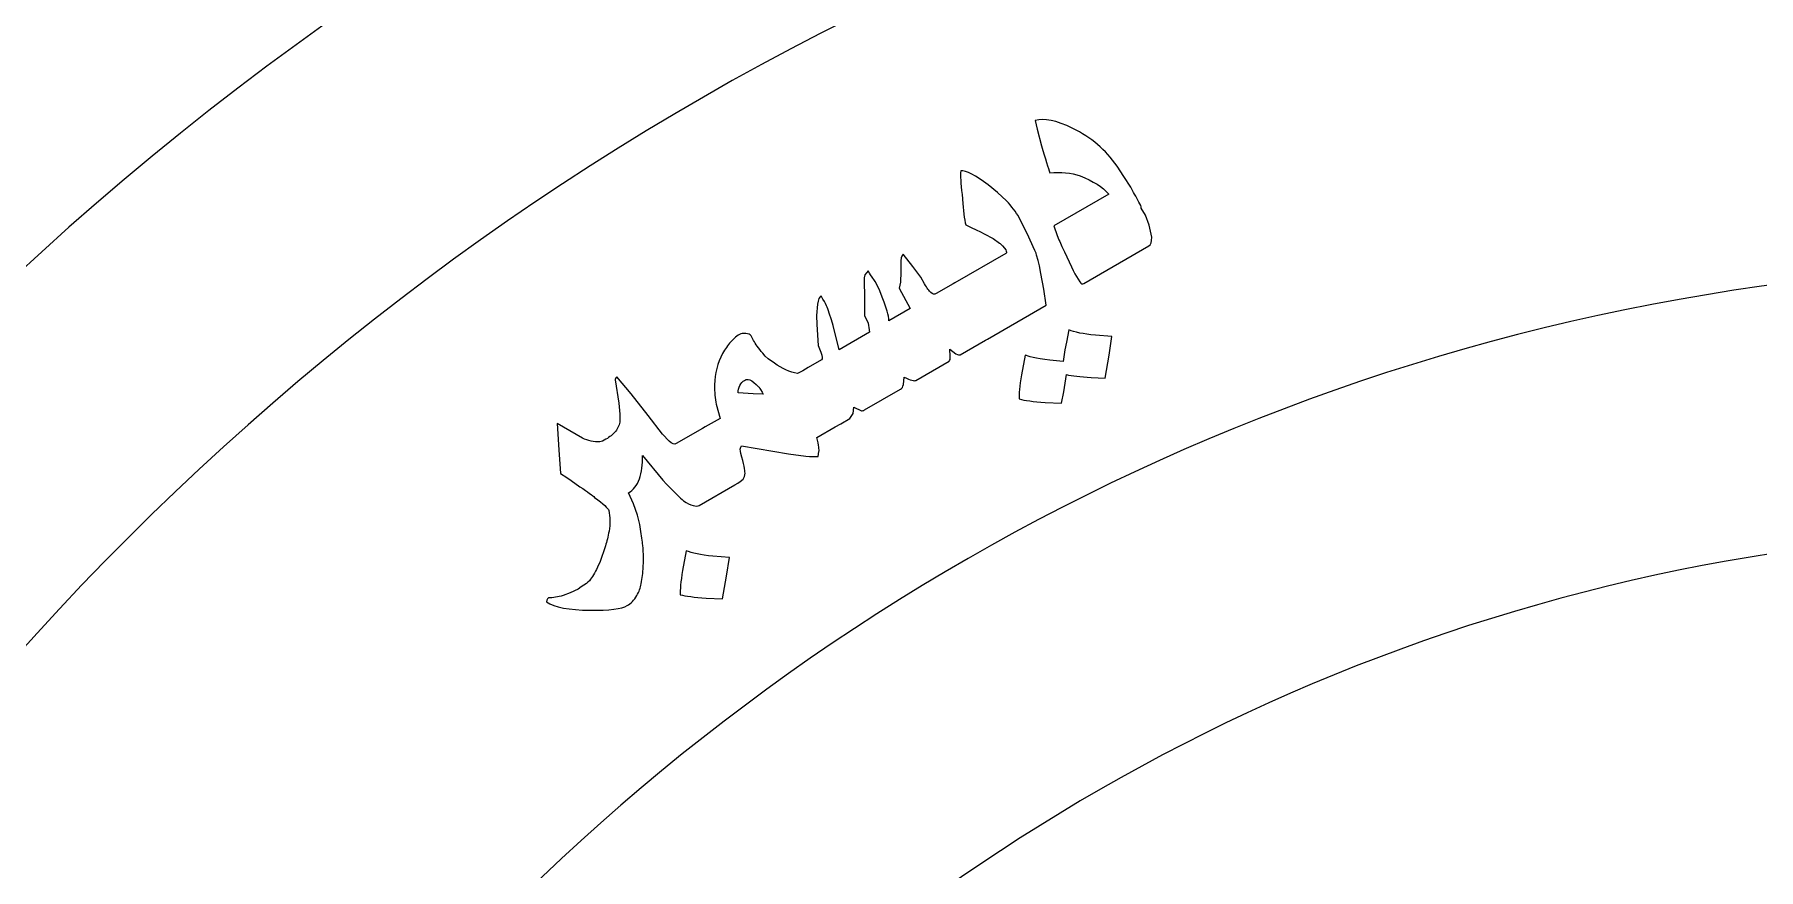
# Model space of a CAD drawing. Header units: millimetres. Extents: x -2159 to -1639, y -1602 to -453.
# Drawn here: x -1792.76 to -1749.02, y -843.85 to -822.66 of the extents above; entities that cross this region are included whole.
import ezdxf

# ---------------------------------------------------------------- set-up
doc = ezdxf.new("R2010")
doc.units = ezdxf.units.MM
doc.header["$MEASUREMENT"] = 0
doc.layers.add('Layer 1', color=7, linetype='Continuous')

msp = doc.modelspace()

# ---------------------------------------------------------------- linework, layer by layer
at = {"layer": 'Layer 1', "color": 250, "lineweight": 9}
for points, knots in [([(-1707.3702, -801.3175), (-1661.2961, -819.9329), (-1639.0364, -872.3735), (-1657.6515, -918.4475), (-1657.6515, -918.4475), (-1676.2666, -964.5215), (-1728.7073, -986.7814), (-1774.7816, -968.1663), (-1774.7816, -968.1663), (-1820.8557, -949.551), (-1843.1153, -897.1104), (-1824.5002, -851.0364), (-1824.5002, -851.0364), (-1805.8851, -804.9622), (-1753.4443, -782.7024), (-1707.3702, -801.3175)], [0, 0, 0, 0, 0.2, 0.2, 0.2, 0.2, 0.4, 0.4, 0.4, 0.4, 0.6, 0.6, 0.6, 0.6, 1, 1, 1, 1]), ([(-1712.4259, -813.8312), (-1673.2631, -829.6542), (-1654.3422, -874.2287), (-1670.1651, -913.3917), (-1670.1651, -913.3917), (-1685.988, -952.5545), (-1730.5627, -971.4753), (-1769.7257, -955.6525), (-1769.7257, -955.6525), (-1808.8886, -939.8299), (-1827.8095, -895.255), (-1811.9866, -856.0922), (-1811.9866, -856.0922), (-1796.1638, -816.9294), (-1751.5891, -798.0085), (-1712.4259, -813.8312)], [0, 0, 0, 0, 0.2, 0.2, 0.2, 0.2, 0.4, 0.4, 0.4, 0.4, 0.6, 0.6, 0.6, 0.6, 1, 1, 1, 1]), ([(-1741.0758, -815.0107), (-1702.5641, -815.0107), (-1671.3443, -846.2304), (-1671.3443, -884.742), (-1671.3443, -884.742), (-1671.3443, -923.2538), (-1702.5641, -954.4732), (-1741.0758, -954.4732), (-1741.0758, -954.4732), (-1779.5876, -954.4732), (-1810.8074, -923.2538), (-1810.8074, -884.742), (-1810.8074, -884.742), (-1810.8074, -846.2304), (-1779.5876, -815.0107), (-1741.0758, -815.0107)], [0, 0, 0, 0, 0.2, 0.2, 0.2, 0.2, 0.4, 0.4, 0.4, 0.4, 0.6, 0.6, 0.6, 0.6, 1, 1, 1, 1]), ([(-1764.8118, -826.7675), (-1764.8118, -826.7675), (-1764.7353, -826.9154), (-1764.7353, -826.9154), (-1764.7353, -826.9154), (-1764.6978, -826.98), (-1764.6779, -827.0301), (-1764.6763, -827.0664), (-1764.6763, -827.0664), (-1764.6763, -827.0664), (-1764.571, -827.2485), (-1764.571, -827.2485), (-1764.571, -827.2485), (-1764.571, -827.2485), (-1764.4806, -827.5029), (-1764.4806, -827.5029), (-1764.4806, -827.5029), (-1764.4806, -827.5029), (-1764.4132, -827.8091), (-1764.4132, -827.8091), (-1764.4132, -827.8091), (-1764.4109, -827.9257), (-1764.4346, -827.9976), (-1764.4834, -828.0258), (-1764.4834, -828.0258), (-1764.4834, -828.0258), (-1766.1361, -828.9799), (-1766.1361, -828.9799), (-1766.1361, -828.9799), (-1766.1743, -829.0021), (-1766.2087, -828.9884), (-1766.2369, -828.9395), (-1766.2369, -828.9395), (-1766.2369, -828.9395), (-1766.3591, -828.737), (-1766.3591, -828.737), (-1766.3591, -828.737), (-1766.3591, -828.737), (-1766.4024, -828.6528), (-1766.4024, -828.6528), (-1766.4024, -828.6528), (-1766.4024, -828.6528), (-1766.444, -828.5624), (-1766.444, -828.5624), (-1766.444, -828.5624), (-1766.444, -828.5624), (-1766.6219, -828.1753), (-1766.6219, -828.1753), (-1766.6219, -828.1753), (-1766.6667, -828.0974), (-1766.7145, -827.9964), (-1766.7659, -827.871), (-1766.7659, -827.871), (-1766.7659, -827.871), (-1766.8103, -827.7663), (-1766.8103, -827.7663), (-1766.8103, -827.7663), (-1766.8103, -827.7663), (-1766.8975, -827.5174), (-1766.8975, -827.5174), (-1766.8975, -827.5174), (-1766.8975, -827.5174), (-1765.5039, -826.7127), (-1765.5039, -826.7127), (-1765.5039, -826.7127), (-1765.6583, -826.5341), (-1765.8993, -826.379), (-1766.2233, -826.2509), (-1766.2233, -826.2509), (-1766.4645, -826.1717), (-1766.7209, -826.1454), (-1766.9944, -826.1693), (-1766.9944, -826.1693), (-1767.0406, -826.0553), (-1767.1113, -825.8264), (-1767.2049, -825.4842), (-1767.2049, -825.4842), (-1767.2049, -825.4842), (-1767.3183, -825.0654), (-1767.3183, -825.0654), (-1767.3183, -825.0654), (-1767.3183, -825.0654), (-1767.3654, -824.8494), (-1767.3654, -824.8494), (-1767.3654, -824.8494), (-1767.1504, -824.7765), (-1766.8341, -824.8421), (-1766.414, -825.045), (-1766.414, -825.045), (-1765.9534, -825.2723), (-1765.5795, -825.5904), (-1765.2918, -826.0002), (-1765.2918, -826.0002), (-1765.2918, -826.0002), (-1765.1207, -826.266), (-1765.1207, -826.266), (-1765.1207, -826.266), (-1765.1207, -826.266), (-1764.946, -826.535), (-1764.946, -826.535), (-1764.946, -826.535), (-1764.946, -826.535), (-1764.912, -826.6035), (-1764.912, -826.6035), (-1764.912, -826.6035), (-1764.912, -826.6035), (-1764.8707, -826.6747), (-1764.8707, -826.6747), (-1764.8707, -826.6747), (-1764.8707, -826.6747), (-1764.8477, -826.7143), (-1764.8477, -826.7143), (-1764.8477, -826.7143), (-1764.8477, -826.7143), (-1764.8118, -826.7675), (-1764.8118, -826.7675)], [0, 0, 0, 0, 0.0333333, 0.0333333, 0.0333333, 0.0333333, 0.0666667, 0.0666667, 0.0666667, 0.0666667, 0.1, 0.1, 0.1, 0.1, 0.1333333, 0.1333333, 0.1333333, 0.1333333, 0.1666667, 0.1666667, 0.1666667, 0.1666667, 0.2, 0.2, 0.2, 0.2, 0.2333333, 0.2333333, 0.2333333, 0.2333333, 0.2666667, 0.2666667, 0.2666667, 0.2666667, 0.3, 0.3, 0.3, 0.3, 0.3333333, 0.3333333, 0.3333333, 0.3333333, 0.3666667, 0.3666667, 0.3666667, 0.3666667, 0.4, 0.4, 0.4, 0.4, 0.4333333, 0.4333333, 0.4333333, 0.4333333, 0.4666667, 0.4666667, 0.4666667, 0.4666667, 0.5, 0.5, 0.5, 0.5, 0.5333333, 0.5333333, 0.5333333, 0.5333333, 0.5666667, 0.5666667, 0.5666667, 0.5666667, 0.6, 0.6, 0.6, 0.6, 0.6333333, 0.6333333, 0.6333333, 0.6333333, 0.6666667, 0.6666667, 0.6666667, 0.6666667, 0.7, 0.7, 0.7, 0.7, 0.7333333, 0.7333333, 0.7333333, 0.7333333, 0.7666667, 0.7666667, 0.7666667, 0.7666667, 0.8, 0.8, 0.8, 0.8, 0.8333333, 0.8333333, 0.8333333, 0.8333333, 0.8666667, 0.8666667, 0.8666667, 0.8666667, 0.9, 0.9, 0.9, 0.9, 0.9333333, 0.9333333, 0.9333333, 0.9333333, 1, 1, 1, 1]), ([(-1774.9158, -834.0488), (-1774.9158, -834.0488), (-1774.9896, -834.0917), (-1774.9896, -834.0917), (-1774.9896, -834.0917), (-1774.9896, -834.0917), (-1775.8906, -834.6117), (-1775.8906, -834.6117), (-1775.8906, -834.6117), (-1775.9685, -834.6569), (-1776.1021, -834.6176), (-1776.2935, -834.4936), (-1776.2935, -834.4936), (-1776.3676, -834.4326), (-1776.5419, -834.2586), (-1776.8168, -833.9715), (-1776.8168, -833.9715), (-1776.8168, -833.9715), (-1777.3305, -833.3505), (-1777.3305, -833.3505), (-1777.3305, -833.3505), (-1777.325, -833.5763), (-1777.3508, -833.7727), (-1777.4111, -833.9396), (-1777.4111, -833.9396), (-1777.4715, -834.1066), (-1777.5635, -834.2248), (-1777.6877, -834.2966), (-1777.6877, -834.2966), (-1777.6877, -834.2966), (-1777.5613, -834.5706), (-1777.5613, -834.5706), (-1777.5613, -834.5706), (-1777.5613, -834.5706), (-1777.4557, -834.8601), (-1777.4557, -834.8601), (-1777.4557, -834.8601), (-1777.4557, -834.8601), (-1777.4011, -835.0981), (-1777.4011, -835.0981), (-1777.4011, -835.0981), (-1777.4011, -835.0981), (-1777.3616, -835.3342), (-1777.3616, -835.3342), (-1777.3616, -835.3342), (-1777.352, -835.406), (-1777.3408, -835.4772), (-1777.331, -835.5491), (-1777.331, -835.5491), (-1777.3276, -835.5734), (-1777.3199, -835.6536), (-1777.3113, -835.7877), (-1777.3113, -835.7877), (-1777.3038, -835.9225), (-1777.3036, -836.0545), (-1777.3147, -836.1843), (-1777.3147, -836.1843), (-1777.3196, -836.3193), (-1777.3379, -836.4584), (-1777.3676, -836.6023), (-1777.3676, -836.6023), (-1777.3812, -836.7036), (-1777.4177, -836.8022), (-1777.4749, -836.8985), (-1777.4749, -836.8985), (-1777.5457, -837.0168), (-1777.6258, -837.1037), (-1777.7183, -837.1571), (-1777.7183, -837.1571), (-1777.861, -837.2394), (-1778.1764, -837.2789), (-1778.6667, -837.2748), (-1778.6667, -837.2748), (-1779.1967, -837.2692), (-1779.5631, -837.1988), (-1779.7647, -837.0632), (-1779.7647, -837.0632), (-1779.7647, -837.0632), (-1779.7584, -837.0192), (-1779.7584, -837.0192), (-1779.7584, -837.0192), (-1779.7531, -836.995), (-1779.7398, -836.975), (-1779.7203, -836.9601), (-1779.7203, -836.9601), (-1779.5979, -836.9583), (-1779.4743, -836.9378), (-1779.3481, -836.9002), (-1779.3481, -836.9002), (-1779.3481, -836.9002), (-1779.1638, -836.8346), (-1779.1638, -836.8346), (-1779.1638, -836.8346), (-1779.1638, -836.8346), (-1778.9671, -836.7366), (-1778.9671, -836.7366), (-1778.9671, -836.7366), (-1778.9671, -836.7366), (-1778.8846, -836.6838), (-1778.8846, -836.6838), (-1778.8846, -836.6838), (-1778.8846, -836.6838), (-1778.7553, -836.5935), (-1778.7553, -836.5935), (-1778.7553, -836.5935), (-1778.6991, -836.5504), (-1778.6541, -836.5032), (-1778.6219, -836.4495), (-1778.6219, -836.4495), (-1778.5569, -836.3607), (-1778.4888, -836.2315), (-1778.4169, -836.0631), (-1778.4169, -836.0631), (-1778.4169, -836.0631), (-1778.2707, -835.639), (-1778.2707, -835.639), (-1778.2707, -835.639), (-1778.237, -835.5296), (-1778.207, -835.4047), (-1778.181, -835.2666), (-1778.181, -835.2666), (-1778.1498, -835.0828), (-1778.1498, -834.9087), (-1778.1846, -834.7418), (-1778.1846, -834.7418), (-1778.2063, -834.6857), (-1778.3264, -834.5754), (-1778.5454, -834.4096), (-1778.5454, -834.4096), (-1778.5927, -834.3645), (-1778.7168, -834.2742), (-1778.9178, -834.1401), (-1778.9178, -834.1401), (-1778.9178, -834.1401), (-1779.1445, -833.9822), (-1779.1445, -833.9822), (-1779.1445, -833.9822), (-1779.1445, -833.9822), (-1779.2551, -833.9067), (-1779.2551, -833.9067), (-1779.2551, -833.9067), (-1779.2551, -833.9067), (-1779.41, -833.806), (-1779.41, -833.806), (-1779.41, -833.806), (-1779.41, -833.806), (-1779.456, -833.2019), (-1779.456, -833.2019), (-1779.456, -833.2019), (-1779.456, -833.2019), (-1779.4946, -832.5338), (-1779.4946, -832.5338), (-1779.4946, -832.5338), (-1779.4946, -832.5338), (-1778.8525, -832.9046), (-1778.8525, -832.9046), (-1778.8525, -832.9046), (-1778.7118, -832.9714), (-1778.5641, -833.0042), (-1778.4134, -833.0033), (-1778.4134, -833.0033), (-1778.4134, -833.0033), (-1778.3421, -832.9833), (-1778.3421, -832.9833), (-1778.3421, -832.9833), (-1778.3421, -832.9833), (-1778.2576, -832.9346), (-1778.2576, -832.9346), (-1778.2576, -832.9346), (-1778.165, -832.8811), (-1778.0844, -832.8134), (-1778.0174, -832.7342), (-1778.0174, -832.7342), (-1777.9489, -832.6542), (-1777.9134, -832.5634), (-1777.9059, -832.4602), (-1777.9059, -832.4602), (-1777.9059, -832.4602), (-1777.9082, -832.2978), (-1777.9082, -832.2978), (-1777.9082, -832.2978), (-1777.9082, -832.2978), (-1777.9359, -832.018), (-1777.9359, -832.018), (-1777.9359, -832.018), (-1777.9359, -832.018), (-1778.0249, -831.4246), (-1778.0249, -831.4246), (-1778.0249, -831.4246), (-1778.026, -831.4042), (-1778.0118, -831.38), (-1777.9808, -831.3482), (-1777.9808, -831.3482), (-1777.9808, -831.3482), (-1777.6164, -831.7842), (-1777.6164, -831.7842), (-1777.6164, -831.7842), (-1777.6164, -831.7842), (-1777.1843, -832.3344), (-1777.1843, -832.3344), (-1777.1843, -832.3344), (-1777.1843, -832.3344), (-1776.8228, -832.8019), (-1776.8228, -832.8019), (-1776.8228, -832.8019), (-1776.8228, -832.8019), (-1776.6532, -832.9859), (-1776.6532, -832.9859), (-1776.6532, -832.9859), (-1776.5781, -833.0517), (-1776.5189, -833.0721), (-1776.4738, -833.0462), (-1776.4738, -833.0462), (-1776.4738, -833.0462), (-1775.8133, -832.6647), (-1775.8133, -832.6647), (-1775.8133, -832.6647), (-1775.8133, -832.6647), (-1775.7394, -832.6221), (-1775.7394, -832.6221), (-1775.7394, -832.6221), (-1775.7394, -832.6221), (-1775.3642, -832.4055), (-1775.3642, -832.4055), (-1775.3642, -832.4055), (-1775.3642, -832.4055), (-1775.4597, -832.045), (-1775.4597, -832.045), (-1775.4597, -832.045), (-1775.4913, -831.9048), (-1775.5052, -831.7402), (-1775.5024, -831.55), (-1775.5024, -831.55), (-1775.4941, -831.2651), (-1775.4274, -830.9994), (-1775.3006, -830.7554), (-1775.3006, -830.7554), (-1775.2394, -830.6477), (-1775.1702, -830.5514), (-1775.095, -830.4676), (-1775.095, -830.4676), (-1775.095, -830.4676), (-1775.0061, -830.381), (-1775.0061, -830.381), (-1775.0061, -830.381), (-1774.9611, -830.3338), (-1774.9168, -830.2976), (-1774.8731, -830.2725), (-1774.8731, -830.2725), (-1774.8308, -830.2481), (-1774.7766, -830.2414), (-1774.7097, -830.2504), (-1774.7097, -830.2504), (-1774.6459, -830.2542), (-1774.6018, -830.2726), (-1774.5777, -830.3082), (-1774.5777, -830.3082), (-1774.5777, -830.3082), (-1774.5132, -830.4293), (-1774.5132, -830.4293), (-1774.5132, -830.4293), (-1774.4644, -830.5138), (-1774.3875, -830.6227), (-1774.2805, -830.753), (-1774.2805, -830.753), (-1774.2805, -830.753), (-1774.2158, -830.8283), (-1774.2158, -830.8283), (-1774.2158, -830.8283), (-1774.2158, -830.8283), (-1774.1452, -830.8897), (-1774.1452, -830.8897), (-1774.1452, -830.8897), (-1774.1452, -830.8897), (-1773.9835, -831.0077), (-1773.9835, -831.0077), (-1773.9835, -831.0077), (-1773.791, -831.1431), (-1773.5964, -831.2298), (-1773.3974, -831.2698), (-1773.3974, -831.2698), (-1773.3974, -831.2698), (-1773.2664, -831.1944), (-1773.2664, -831.1944), (-1773.2664, -831.1944), (-1773.2664, -831.1944), (-1773.1264, -831.1135), (-1773.1264, -831.1135), (-1773.1264, -831.1135), (-1773.1264, -831.1135), (-1772.7869, -830.9175), (-1772.7869, -830.9175), (-1772.7869, -830.9175), (-1772.7631, -830.9037), (-1772.7706, -830.8393), (-1772.8062, -830.7224), (-1772.8062, -830.7224), (-1772.8062, -830.7224), (-1772.8723, -830.553), (-1772.8723, -830.553), (-1772.8723, -830.553), (-1772.8723, -830.553), (-1772.9048, -830.0238), (-1772.9048, -830.0238), (-1772.9048, -830.0238), (-1772.9048, -830.0238), (-1772.9154, -829.7921), (-1772.9154, -829.7921), (-1772.9154, -829.7921), (-1772.9154, -829.7921), (-1772.8912, -829.5105), (-1772.8912, -829.5105), (-1772.8912, -829.5105), (-1772.8722, -829.385), (-1772.8409, -829.3141), (-1772.7979, -829.2965), (-1772.7979, -829.2965), (-1772.7979, -829.2965), (-1772.7796, -829.3315), (-1772.7796, -829.3315), (-1772.7796, -829.3315), (-1772.7796, -829.3315), (-1772.7544, -829.3752), (-1772.7544, -829.3752), (-1772.7544, -829.3752), (-1772.7544, -829.3752), (-1772.7163, -829.441), (-1772.7163, -829.441), (-1772.7163, -829.441), (-1772.7163, -829.441), (-1772.6861, -829.4906), (-1772.6861, -829.4906), (-1772.6861, -829.4906), (-1772.6861, -829.4906), (-1772.6649, -829.5455), (-1772.6649, -829.5455), (-1772.6649, -829.5455), (-1772.6397, -829.589), (-1772.6163, -829.6511), (-1772.5943, -829.7318), (-1772.5943, -829.7318), (-1772.5943, -829.7318), (-1772.5332, -829.9079), (-1772.5332, -829.9079), (-1772.5332, -829.9079), (-1772.5332, -829.9079), (-1772.4957, -830.0519), (-1772.4957, -830.0519), (-1772.4957, -830.0519), (-1772.4957, -830.0519), (-1772.3457, -830.6628), (-1772.3457, -830.6628), (-1772.3457, -830.6628), (-1772.3457, -830.6628), (-1771.5716, -830.2158), (-1771.5716, -830.2158), (-1771.5716, -830.2158), (-1771.5716, -830.2158), (-1771.5785, -830.1581), (-1771.5785, -830.1581), (-1771.5785, -830.1581), (-1771.5785, -830.1581), (-1771.6044, -829.9882), (-1771.6044, -829.9882), (-1771.6044, -829.9882), (-1771.6044, -829.9882), (-1771.7, -829.795), (-1771.7, -829.795), (-1771.7, -829.795), (-1771.7, -829.795), (-1771.6962, -829.4018), (-1771.6962, -829.4018), (-1771.6962, -829.4018), (-1771.6962, -829.4018), (-1771.7055, -828.8399), (-1771.7055, -828.8399), (-1771.7055, -828.8399), (-1771.7055, -828.8399), (-1771.6882, -828.7631), (-1771.6882, -828.7631), (-1771.6882, -828.7631), (-1771.6882, -828.7631), (-1771.6082, -828.6605), (-1771.6082, -828.6605), (-1771.6082, -828.6605), (-1771.5572, -828.749), (-1771.5277, -828.7938), (-1771.5196, -828.796), (-1771.5196, -828.796), (-1771.5196, -828.796), (-1771.4291, -828.9341), (-1771.4291, -828.9341), (-1771.4291, -828.9341), (-1771.4291, -828.9341), (-1771.3307, -829.1291), (-1771.3307, -829.1291), (-1771.3307, -829.1291), (-1771.3307, -829.1291), (-1771.2313, -829.3712), (-1771.2313, -829.3712), (-1771.2313, -829.3712), (-1771.1405, -829.5988), (-1771.0889, -829.7858), (-1771.0787, -829.9314), (-1771.0787, -829.9314), (-1771.0787, -829.9314), (-1770.5399, -829.6202), (-1770.5399, -829.6202), (-1770.5399, -829.6202), (-1770.5399, -829.6202), (-1770.8191, -829.0997), (-1770.8191, -829.0997), (-1770.8191, -829.0997), (-1770.7914, -829.0044), (-1770.7788, -828.8951), (-1770.7803, -828.7674), (-1770.7803, -828.7674), (-1770.7803, -828.7674), (-1770.7782, -828.4051), (-1770.7782, -828.4051), (-1770.7782, -828.4051), (-1770.7782, -828.4051), (-1770.7711, -828.3286), (-1770.7711, -828.3286), (-1770.7711, -828.3286), (-1770.7639, -828.3016), (-1770.7465, -828.2706), (-1770.7211, -828.2382), (-1770.7211, -828.2382), (-1770.7211, -828.2382), (-1770.4763, -828.5462), (-1770.4763, -828.5462), (-1770.4763, -828.5462), (-1770.4763, -828.5462), (-1770.2698, -828.8249), (-1770.2698, -828.8249), (-1770.2698, -828.8249), (-1770.2698, -828.8249), (-1770.1736, -828.9912), (-1770.1736, -828.9912), (-1770.1736, -828.9912), (-1770.1127, -829.0971), (-1770.0597, -829.1705), (-1770.0142, -829.2127), (-1770.0142, -829.2127), (-1769.9698, -829.2558), (-1769.9229, -829.264), (-1769.8767, -829.2375), (-1769.8767, -829.2375), (-1769.8767, -829.2375), (-1769.4498, -828.9908), (-1769.4498, -828.9908), (-1769.4498, -828.9908), (-1769.4498, -828.9908), (-1769.4038, -828.9642), (-1769.4038, -828.9642), (-1769.4038, -828.9642), (-1769.4038, -828.9642), (-1768.1104, -828.2176), (-1768.1104, -828.2176), (-1768.1104, -828.2176), (-1768.0866, -828.2038), (-1768.0898, -828.1739), (-1768.1166, -828.1277), (-1768.1166, -828.1277), (-1768.1166, -828.1277), (-1768.1452, -828.0843), (-1768.1452, -828.0843), (-1768.1452, -828.0843), (-1768.1452, -828.0843), (-1768.2013, -828.0235), (-1768.2013, -828.0235), (-1768.2013, -828.0235), (-1768.2258, -827.9934), (-1768.2511, -827.9712), (-1768.2755, -827.9589), (-1768.2755, -827.9589), (-1768.2755, -827.9589), (-1768.4337, -827.8439), (-1768.4337, -827.8439), (-1768.4337, -827.8439), (-1768.5049, -827.7937), (-1768.7372, -827.6777), (-1769.131, -827.4963), (-1769.131, -827.4963), (-1769.1486, -827.429), (-1769.1638, -827.3355), (-1769.1763, -827.2194), (-1769.1763, -827.2194), (-1769.1763, -827.2194), (-1769.2041, -826.9484), (-1769.2041, -826.9484), (-1769.2041, -826.9484), (-1769.2041, -826.9484), (-1769.2218, -826.7226), (-1769.2218, -826.7226), (-1769.2218, -826.7226), (-1769.2574, -826.4383), (-1769.2707, -826.2384), (-1769.2585, -826.122), (-1769.2585, -826.122), (-1769.1189, -826.1137), (-1768.8857, -826.231), (-1768.558, -826.475), (-1768.558, -826.475), (-1768.558, -826.475), (-1768.3229, -826.6687), (-1768.3229, -826.6687), (-1768.3229, -826.6687), (-1768.3229, -826.6687), (-1768.0968, -826.8834), (-1768.0968, -826.8834), (-1768.0968, -826.8834), (-1767.9634, -827.023), (-1767.8558, -827.1669), (-1767.7711, -827.3136), (-1767.7711, -827.3136), (-1767.7711, -827.3136), (-1767.5684, -827.7162), (-1767.5684, -827.7162), (-1767.5684, -827.7162), (-1767.5684, -827.7162), (-1767.3805, -828.1484), (-1767.3805, -828.1484), (-1767.3805, -828.1484), (-1767.3805, -828.1484), (-1767.3447, -828.2105), (-1767.3447, -828.2105), (-1767.3447, -828.2105), (-1767.3447, -828.2105), (-1767.3362, -828.262), (-1767.3362, -828.262), (-1767.3362, -828.262), (-1767.3362, -828.262), (-1767.2968, -828.3943), (-1767.2968, -828.3943), (-1767.2968, -828.3943), (-1767.2968, -828.3943), (-1767.2602, -828.537), (-1767.2602, -828.537), (-1767.2602, -828.537), (-1767.2602, -828.537), (-1767.2229, -828.7267), (-1767.2229, -828.7267), (-1767.2229, -828.7267), (-1767.2229, -828.7267), (-1767.1491, -829.1226), (-1767.1491, -829.1226), (-1767.1491, -829.1226), (-1767.1491, -829.1226), (-1767.0924, -829.5321), (-1767.0924, -829.5321), (-1767.0924, -829.5321), (-1767.0924, -829.5321), (-1768.58, -830.391), (-1768.58, -830.391), (-1768.58, -830.391), (-1768.58, -830.391), (-1768.6262, -830.4178), (-1768.6262, -830.4178), (-1768.6262, -830.4178), (-1768.6262, -830.4178), (-1769.2683, -830.7883), (-1769.2683, -830.7883), (-1769.2683, -830.7883), (-1769.292, -830.802), (-1769.328, -830.7946), (-1769.3781, -830.7689), (-1769.3781, -830.7689), (-1769.3781, -830.7689), (-1769.5363, -830.6473), (-1769.5363, -830.6473), (-1769.5363, -830.6473), (-1769.5363, -830.6473), (-1769.5283, -830.8292), (-1769.5283, -830.8292), (-1769.5283, -830.8292), (-1769.5207, -830.8971), (-1769.5285, -830.9386), (-1769.5549, -830.9538), (-1769.5549, -830.9538), (-1769.5549, -830.9538), (-1770.3991, -831.4413), (-1770.3991, -831.4413), (-1770.3991, -831.4413), (-1770.4374, -831.4633), (-1770.5348, -831.435), (-1770.6901, -831.3555), (-1770.6901, -831.3555), (-1770.6901, -831.3555), (-1770.7107, -831.5453), (-1770.7107, -831.5453), (-1770.7107, -831.5453), (-1770.7242, -831.6042), (-1770.7479, -831.6426), (-1770.7822, -831.6624), (-1770.7822, -831.6624), (-1770.7822, -831.6624), (-1771.699, -832.1917), (-1771.699, -832.1917), (-1771.699, -832.1917), (-1771.7227, -832.2054), (-1771.7491, -832.2117), (-1771.7756, -832.2113), (-1771.7756, -832.2113), (-1771.7756, -832.2113), (-1771.9655, -832.1236), (-1771.9655, -832.1236), (-1771.9655, -832.1236), (-1771.9655, -832.1236), (-1771.9903, -832.2789), (-1771.9903, -832.2789), (-1771.9903, -832.2789), (-1771.9903, -832.2789), (-1772.0716, -832.4069), (-1772.0716, -832.4069), (-1772.0716, -832.4069), (-1772.0716, -832.4069), (-1772.3027, -832.5402), (-1772.3027, -832.5402), (-1772.3027, -832.5402), (-1772.3027, -832.5402), (-1772.4427, -832.6211), (-1772.4427, -832.6211), (-1772.4427, -832.6211), (-1772.4427, -832.6211), (-1772.9064, -832.8888), (-1772.9064, -832.8888), (-1772.9064, -832.8888), (-1772.8794, -832.9876), (-1772.8647, -833.0709), (-1772.8613, -833.1376), (-1772.8613, -833.1376), (-1772.8495, -833.1853), (-1772.8473, -833.2227), (-1772.8549, -833.2466), (-1772.8549, -833.2466), (-1772.8549, -833.2466), (-1772.8776, -833.3689), (-1772.8776, -833.3689), (-1772.8776, -833.3689), (-1772.9493, -833.3788), (-1773.0521, -833.3779), (-1773.1855, -833.3634), (-1773.1855, -833.3634), (-1773.1855, -833.3634), (-1773.6264, -833.3044), (-1773.6264, -833.3044), (-1773.6264, -833.3044), (-1773.6264, -833.3044), (-1774.8166, -833.1038), (-1774.8166, -833.1038), (-1774.8166, -833.1038), (-1774.8536, -833.1464), (-1774.8602, -833.2082), (-1774.8361, -833.293), (-1774.8361, -833.293), (-1774.7625, -833.564), (-1774.7276, -833.7307), (-1774.7308, -833.7924), (-1774.7308, -833.7924), (-1774.7345, -833.8562), (-1774.7492, -833.9069), (-1774.7743, -833.9461), (-1774.7743, -833.9461), (-1774.7743, -833.9461), (-1774.8498, -834.0108), (-1774.8498, -834.0108), (-1774.8498, -834.0108), (-1774.8498, -834.0108), (-1774.9158, -834.0488), (-1774.9158, -834.0488)], [0, 0, 0, 0, 0.0059172, 0.0059172, 0.0059172, 0.0059172, 0.0118343, 0.0118343, 0.0118343, 0.0118343, 0.0177515, 0.0177515, 0.0177515, 0.0177515, 0.0236686, 0.0236686, 0.0236686, 0.0236686, 0.0295858, 0.0295858, 0.0295858, 0.0295858, 0.035503, 0.035503, 0.035503, 0.035503, 0.0414201, 0.0414201, 0.0414201, 0.0414201, 0.0473373, 0.0473373, 0.0473373, 0.0473373, 0.0532544, 0.0532544, 0.0532544, 0.0532544, 0.0591716, 0.0591716, 0.0591716, 0.0591716, 0.0650888, 0.0650888, 0.0650888, 0.0650888, 0.0710059, 0.0710059, 0.0710059, 0.0710059, 0.0769231, 0.0769231, 0.0769231, 0.0769231, 0.0828402, 0.0828402, 0.0828402, 0.0828402, 0.0887574, 0.0887574, 0.0887574, 0.0887574, 0.0946746, 0.0946746, 0.0946746, 0.0946746, 0.1005917, 0.1005917, 0.1005917, 0.1005917, 0.1065089, 0.1065089, 0.1065089, 0.1065089, 0.112426, 0.112426, 0.112426, 0.112426, 0.1183432, 0.1183432, 0.1183432, 0.1183432, 0.1242604, 0.1242604, 0.1242604, 0.1242604, 0.1301775, 0.1301775, 0.1301775, 0.1301775, 0.1360947, 0.1360947, 0.1360947, 0.1360947, 0.1420118, 0.1420118, 0.1420118, 0.1420118, 0.147929, 0.147929, 0.147929, 0.147929, 0.1538462, 0.1538462, 0.1538462, 0.1538462, 0.1597633, 0.1597633, 0.1597633, 0.1597633, 0.1656805, 0.1656805, 0.1656805, 0.1656805, 0.1715976, 0.1715976, 0.1715976, 0.1715976, 0.1775148, 0.1775148, 0.1775148, 0.1775148, 0.183432, 0.183432, 0.183432, 0.183432, 0.1893491, 0.1893491, 0.1893491, 0.1893491, 0.1952663, 0.1952663, 0.1952663, 0.1952663, 0.2011834, 0.2011834, 0.2011834, 0.2011834, 0.2071006, 0.2071006, 0.2071006, 0.2071006, 0.2130178, 0.2130178, 0.2130178, 0.2130178, 0.2189349, 0.2189349, 0.2189349, 0.2189349, 0.2248521, 0.2248521, 0.2248521, 0.2248521, 0.2307692, 0.2307692, 0.2307692, 0.2307692, 0.2366864, 0.2366864, 0.2366864, 0.2366864, 0.2426036, 0.2426036, 0.2426036, 0.2426036, 0.2485207, 0.2485207, 0.2485207, 0.2485207, 0.2544379, 0.2544379, 0.2544379, 0.2544379, 0.260355, 0.260355, 0.260355, 0.260355, 0.2662722, 0.2662722, 0.2662722, 0.2662722, 0.2721893, 0.2721893, 0.2721893, 0.2721893, 0.2781065, 0.2781065, 0.2781065, 0.2781065, 0.2840237, 0.2840237, 0.2840237, 0.2840237, 0.2899408, 0.2899408, 0.2899408, 0.2899408, 0.295858, 0.295858, 0.295858, 0.295858, 0.3017751, 0.3017751, 0.3017751, 0.3017751, 0.3076923, 0.3076923, 0.3076923, 0.3076923, 0.3136095, 0.3136095, 0.3136095, 0.3136095, 0.3195266, 0.3195266, 0.3195266, 0.3195266, 0.3254438, 0.3254438, 0.3254438, 0.3254438, 0.3313609, 0.3313609, 0.3313609, 0.3313609, 0.3372781, 0.3372781, 0.3372781, 0.3372781, 0.3431953, 0.3431953, 0.3431953, 0.3431953, 0.3491124, 0.3491124, 0.3491124, 0.3491124, 0.3550296, 0.3550296, 0.3550296, 0.3550296, 0.3609467, 0.3609467, 0.3609467, 0.3609467, 0.3668639, 0.3668639, 0.3668639, 0.3668639, 0.3727811, 0.3727811, 0.3727811, 0.3727811, 0.3786982, 0.3786982, 0.3786982, 0.3786982, 0.3846154, 0.3846154, 0.3846154, 0.3846154, 0.3905325, 0.3905325, 0.3905325, 0.3905325, 0.3964497, 0.3964497, 0.3964497, 0.3964497, 0.4023669, 0.4023669, 0.4023669, 0.4023669, 0.408284, 0.408284, 0.408284, 0.408284, 0.4142012, 0.4142012, 0.4142012, 0.4142012, 0.4201183, 0.4201183, 0.4201183, 0.4201183, 0.4260355, 0.4260355, 0.4260355, 0.4260355, 0.4319527, 0.4319527, 0.4319527, 0.4319527, 0.4378698, 0.4378698, 0.4378698, 0.4378698, 0.443787, 0.443787, 0.443787, 0.443787, 0.4497041, 0.4497041, 0.4497041, 0.4497041, 0.4556213, 0.4556213, 0.4556213, 0.4556213, 0.4615385, 0.4615385, 0.4615385, 0.4615385, 0.4674556, 0.4674556, 0.4674556, 0.4674556, 0.4733728, 0.4733728, 0.4733728, 0.4733728, 0.4792899, 0.4792899, 0.4792899, 0.4792899, 0.4852071, 0.4852071, 0.4852071, 0.4852071, 0.4911243, 0.4911243, 0.4911243, 0.4911243, 0.4970414, 0.4970414, 0.4970414, 0.4970414, 0.5029586, 0.5029586, 0.5029586, 0.5029586, 0.5088757, 0.5088757, 0.5088757, 0.5088757, 0.5147929, 0.5147929, 0.5147929, 0.5147929, 0.5207101, 0.5207101, 0.5207101, 0.5207101, 0.5266272, 0.5266272, 0.5266272, 0.5266272, 0.5325444, 0.5325444, 0.5325444, 0.5325444, 0.5384615, 0.5384615, 0.5384615, 0.5384615, 0.5443787, 0.5443787, 0.5443787, 0.5443787, 0.5502959, 0.5502959, 0.5502959, 0.5502959, 0.556213, 0.556213, 0.556213, 0.556213, 0.5621302, 0.5621302, 0.5621302, 0.5621302, 0.5680473, 0.5680473, 0.5680473, 0.5680473, 0.5739645, 0.5739645, 0.5739645, 0.5739645, 0.5798817, 0.5798817, 0.5798817, 0.5798817, 0.5857988, 0.5857988, 0.5857988, 0.5857988, 0.591716, 0.591716, 0.591716, 0.591716, 0.5976331, 0.5976331, 0.5976331, 0.5976331, 0.6035503, 0.6035503, 0.6035503, 0.6035503, 0.6094675, 0.6094675, 0.6094675, 0.6094675, 0.6153846, 0.6153846, 0.6153846, 0.6153846, 0.6213018, 0.6213018, 0.6213018, 0.6213018, 0.6272189, 0.6272189, 0.6272189, 0.6272189, 0.6331361, 0.6331361, 0.6331361, 0.6331361, 0.6390533, 0.6390533, 0.6390533, 0.6390533, 0.6449704, 0.6449704, 0.6449704, 0.6449704, 0.6508876, 0.6508876, 0.6508876, 0.6508876, 0.6568047, 0.6568047, 0.6568047, 0.6568047, 0.6627219, 0.6627219, 0.6627219, 0.6627219, 0.6686391, 0.6686391, 0.6686391, 0.6686391, 0.6745562, 0.6745562, 0.6745562, 0.6745562, 0.6804734, 0.6804734, 0.6804734, 0.6804734, 0.6863905, 0.6863905, 0.6863905, 0.6863905, 0.6923077, 0.6923077, 0.6923077, 0.6923077, 0.6982249, 0.6982249, 0.6982249, 0.6982249, 0.704142, 0.704142, 0.704142, 0.704142, 0.7100592, 0.7100592, 0.7100592, 0.7100592, 0.7159763, 0.7159763, 0.7159763, 0.7159763, 0.7218935, 0.7218935, 0.7218935, 0.7218935, 0.7278107, 0.7278107, 0.7278107, 0.7278107, 0.7337278, 0.7337278, 0.7337278, 0.7337278, 0.739645, 0.739645, 0.739645, 0.739645, 0.7455621, 0.7455621, 0.7455621, 0.7455621, 0.7514793, 0.7514793, 0.7514793, 0.7514793, 0.7573964, 0.7573964, 0.7573964, 0.7573964, 0.7633136, 0.7633136, 0.7633136, 0.7633136, 0.7692308, 0.7692308, 0.7692308, 0.7692308, 0.7751479, 0.7751479, 0.7751479, 0.7751479, 0.7810651, 0.7810651, 0.7810651, 0.7810651, 0.7869822, 0.7869822, 0.7869822, 0.7869822, 0.7928994, 0.7928994, 0.7928994, 0.7928994, 0.7988166, 0.7988166, 0.7988166, 0.7988166, 0.8047337, 0.8047337, 0.8047337, 0.8047337, 0.8106509, 0.8106509, 0.8106509, 0.8106509, 0.816568, 0.816568, 0.816568, 0.816568, 0.8224852, 0.8224852, 0.8224852, 0.8224852, 0.8284024, 0.8284024, 0.8284024, 0.8284024, 0.8343195, 0.8343195, 0.8343195, 0.8343195, 0.8402367, 0.8402367, 0.8402367, 0.8402367, 0.8461538, 0.8461538, 0.8461538, 0.8461538, 0.852071, 0.852071, 0.852071, 0.852071, 0.8579882, 0.8579882, 0.8579882, 0.8579882, 0.8639053, 0.8639053, 0.8639053, 0.8639053, 0.8698225, 0.8698225, 0.8698225, 0.8698225, 0.8757396, 0.8757396, 0.8757396, 0.8757396, 0.8816568, 0.8816568, 0.8816568, 0.8816568, 0.887574, 0.887574, 0.887574, 0.887574, 0.8934911, 0.8934911, 0.8934911, 0.8934911, 0.8994083, 0.8994083, 0.8994083, 0.8994083, 0.9053254, 0.9053254, 0.9053254, 0.9053254, 0.9112426, 0.9112426, 0.9112426, 0.9112426, 0.9171598, 0.9171598, 0.9171598, 0.9171598, 0.9230769, 0.9230769, 0.9230769, 0.9230769, 0.9289941, 0.9289941, 0.9289941, 0.9289941, 0.9349112, 0.9349112, 0.9349112, 0.9349112, 0.9408284, 0.9408284, 0.9408284, 0.9408284, 0.9467456, 0.9467456, 0.9467456, 0.9467456, 0.9526627, 0.9526627, 0.9526627, 0.9526627, 0.9585799, 0.9585799, 0.9585799, 0.9585799, 0.964497, 0.964497, 0.964497, 0.964497, 0.9704142, 0.9704142, 0.9704142, 0.9704142, 0.9763314, 0.9763314, 0.9763314, 0.9763314, 0.9822485, 0.9822485, 0.9822485, 0.9822485, 0.9881657, 0.9881657, 0.9881657, 0.9881657, 1, 1, 1, 1]), ([(-1741.0758, -828.5071), (-1710.018, -828.5071), (-1684.8408, -853.6844), (-1684.8408, -884.7422), (-1684.8408, -884.7422), (-1684.8408, -915.7998), (-1710.018, -940.9771), (-1741.0758, -940.9771), (-1741.0758, -940.9771), (-1772.1336, -940.9771), (-1797.3109, -915.7998), (-1797.3109, -884.7422), (-1797.3109, -884.7422), (-1797.3109, -853.6844), (-1772.1336, -828.5071), (-1741.0758, -828.5071)], [0, 0, 0, 0, 0.2, 0.2, 0.2, 0.2, 0.4, 0.4, 0.4, 0.4, 0.6, 0.6, 0.6, 0.6, 1, 1, 1, 1]), ([(-1765.4226, -830.3258), (-1765.4226, -830.3258), (-1765.4923, -830.803), (-1765.4923, -830.803), (-1765.4923, -830.803), (-1765.4923, -830.803), (-1765.5922, -831.3803), (-1765.5922, -831.3803), (-1765.5922, -831.3803), (-1765.5922, -831.3803), (-1765.952, -831.3642), (-1765.952, -831.3642), (-1765.952, -831.3642), (-1766.2262, -831.3499), (-1766.4333, -831.3268), (-1766.5767, -831.2951), (-1766.5767, -831.2951), (-1766.5767, -831.2951), (-1766.6448, -831.729), (-1766.6448, -831.729), (-1766.6448, -831.729), (-1766.6448, -831.729), (-1766.6993, -832.0194), (-1766.6993, -832.0194), (-1766.6993, -832.0194), (-1766.6993, -832.0194), (-1767.1187, -832.0008), (-1767.1187, -832.0008), (-1767.1187, -832.0008), (-1767.42, -831.9792), (-1767.6383, -831.9486), (-1767.7716, -831.9129), (-1767.7716, -831.9129), (-1767.7822, -831.7939), (-1767.7632, -831.5891), (-1767.7152, -831.2971), (-1767.7152, -831.2971), (-1767.7152, -831.2971), (-1767.6206, -830.7987), (-1767.6206, -830.7987), (-1767.6206, -830.7987), (-1767.5632, -830.8342), (-1767.3555, -830.8765), (-1766.9999, -830.9282), (-1766.9999, -830.9282), (-1766.9999, -830.9282), (-1766.6555, -830.9601), (-1766.6555, -830.9601), (-1766.6555, -830.9601), (-1766.6555, -830.9601), (-1766.6167, -830.6612), (-1766.6167, -830.6612), (-1766.6167, -830.6612), (-1766.6167, -830.6612), (-1766.5776, -830.4697), (-1766.5776, -830.4697), (-1766.5776, -830.4697), (-1766.5776, -830.4697), (-1766.5136, -830.1596), (-1766.5136, -830.1596), (-1766.5136, -830.1596), (-1766.3733, -830.2194), (-1766.1486, -830.2641), (-1765.8413, -830.2964), (-1765.8413, -830.2964), (-1765.8413, -830.2964), (-1765.4226, -830.3258), (-1765.4226, -830.3258)], [0, 0, 0, 0, 0.0555556, 0.0555556, 0.0555556, 0.0555556, 0.1111111, 0.1111111, 0.1111111, 0.1111111, 0.1666667, 0.1666667, 0.1666667, 0.1666667, 0.2222222, 0.2222222, 0.2222222, 0.2222222, 0.2777778, 0.2777778, 0.2777778, 0.2777778, 0.3333333, 0.3333333, 0.3333333, 0.3333333, 0.3888889, 0.3888889, 0.3888889, 0.3888889, 0.4444444, 0.4444444, 0.4444444, 0.4444444, 0.5, 0.5, 0.5, 0.5, 0.5555556, 0.5555556, 0.5555556, 0.5555556, 0.6111111, 0.6111111, 0.6111111, 0.6111111, 0.6666667, 0.6666667, 0.6666667, 0.6666667, 0.7222222, 0.7222222, 0.7222222, 0.7222222, 0.7777778, 0.7777778, 0.7777778, 0.7777778, 0.8333333, 0.8333333, 0.8333333, 0.8333333, 0.8888889, 0.8888889, 0.8888889, 0.8888889, 1, 1, 1, 1]), ([(-1774.2666, -831.7929), (-1774.2666, -831.7929), (-1774.2955, -831.7428), (-1774.2955, -831.7428), (-1774.2955, -831.7428), (-1774.2955, -831.7428), (-1774.3383, -831.6687), (-1774.3383, -831.6687), (-1774.3383, -831.6687), (-1774.3572, -831.6357), (-1774.373, -831.6148), (-1774.3843, -831.6073), (-1774.3843, -831.6073), (-1774.3843, -831.6073), (-1774.4501, -831.5483), (-1774.4501, -831.5483), (-1774.4501, -831.5483), (-1774.528, -831.4682), (-1774.5948, -831.4259), (-1774.6527, -831.417), (-1774.6527, -831.417), (-1774.6831, -831.4134), (-1774.712, -831.4211), (-1774.7437, -831.4395), (-1774.7437, -831.4395), (-1774.7912, -831.4669), (-1774.831, -831.5111), (-1774.8602, -831.5702), (-1774.8602, -831.5702), (-1774.8899, -831.6314), (-1774.9053, -831.6931), (-1774.9036, -831.7574), (-1774.9036, -831.7574), (-1774.9036, -831.7574), (-1774.5261, -831.7826), (-1774.5261, -831.7826), (-1774.5261, -831.7826), (-1774.5261, -831.7826), (-1774.2666, -831.7929), (-1774.2666, -831.7929)], [0, 0, 0, 0, 0.0909091, 0.0909091, 0.0909091, 0.0909091, 0.1818182, 0.1818182, 0.1818182, 0.1818182, 0.2727273, 0.2727273, 0.2727273, 0.2727273, 0.3636364, 0.3636364, 0.3636364, 0.3636364, 0.4545455, 0.4545455, 0.4545455, 0.4545455, 0.5454545, 0.5454545, 0.5454545, 0.5454545, 0.6363636, 0.6363636, 0.6363636, 0.6363636, 0.7272727, 0.7272727, 0.7272727, 0.7272727, 0.8181818, 0.8181818, 0.8181818, 0.8181818, 1, 1, 1, 1]), ([(-1741.0758, -835.2552), (-1713.745, -835.2552), (-1691.589, -857.4111), (-1691.589, -884.742), (-1691.589, -884.742), (-1691.589, -912.0728), (-1713.745, -934.2287), (-1741.0758, -934.2287), (-1741.0758, -934.2287), (-1768.4068, -934.2287), (-1790.5627, -912.0728), (-1790.5627, -884.742), (-1790.5627, -884.742), (-1790.5627, -857.4111), (-1768.4068, -835.2552), (-1741.0758, -835.2552)], [0, 0, 0, 0, 0.2, 0.2, 0.2, 0.2, 0.4, 0.4, 0.4, 0.4, 0.6, 0.6, 0.6, 0.6, 1, 1, 1, 1]), ([(-1775.1272, -835.9341), (-1775.1272, -835.9341), (-1775.1985, -836.4085), (-1775.1985, -836.4085), (-1775.1985, -836.4085), (-1775.1985, -836.4085), (-1775.2993, -836.9845), (-1775.2993, -836.9845), (-1775.2993, -836.9845), (-1775.2993, -836.9845), (-1775.7178, -836.9673), (-1775.7178, -836.9673), (-1775.7178, -836.9673), (-1776.0198, -836.9445), (-1776.2377, -836.9151), (-1776.3723, -836.8801), (-1776.3723, -836.8801), (-1776.3816, -836.7604), (-1776.3622, -836.5557), (-1776.3151, -836.2624), (-1776.3151, -836.2624), (-1776.3151, -836.2624), (-1776.2205, -835.7639), (-1776.2205, -835.7639), (-1776.2205, -835.7639), (-1776.0802, -835.8238), (-1775.8562, -835.8705), (-1775.5486, -835.9026), (-1775.5486, -835.9026), (-1775.5486, -835.9026), (-1775.1272, -835.9341), (-1775.1272, -835.9341)], [0, 0, 0, 0, 0.1111111, 0.1111111, 0.1111111, 0.1111111, 0.2222222, 0.2222222, 0.2222222, 0.2222222, 0.3333333, 0.3333333, 0.3333333, 0.3333333, 0.4444444, 0.4444444, 0.4444444, 0.4444444, 0.5555556, 0.5555556, 0.5555556, 0.5555556, 0.6666667, 0.6666667, 0.6666667, 0.6666667, 0.7777778, 0.7777778, 0.7777778, 0.7777778, 1, 1, 1, 1])]:
    msp.add_open_spline(points, degree=3, knots=knots, dxfattribs=at)

doc.saveas('drawing.dxf')
